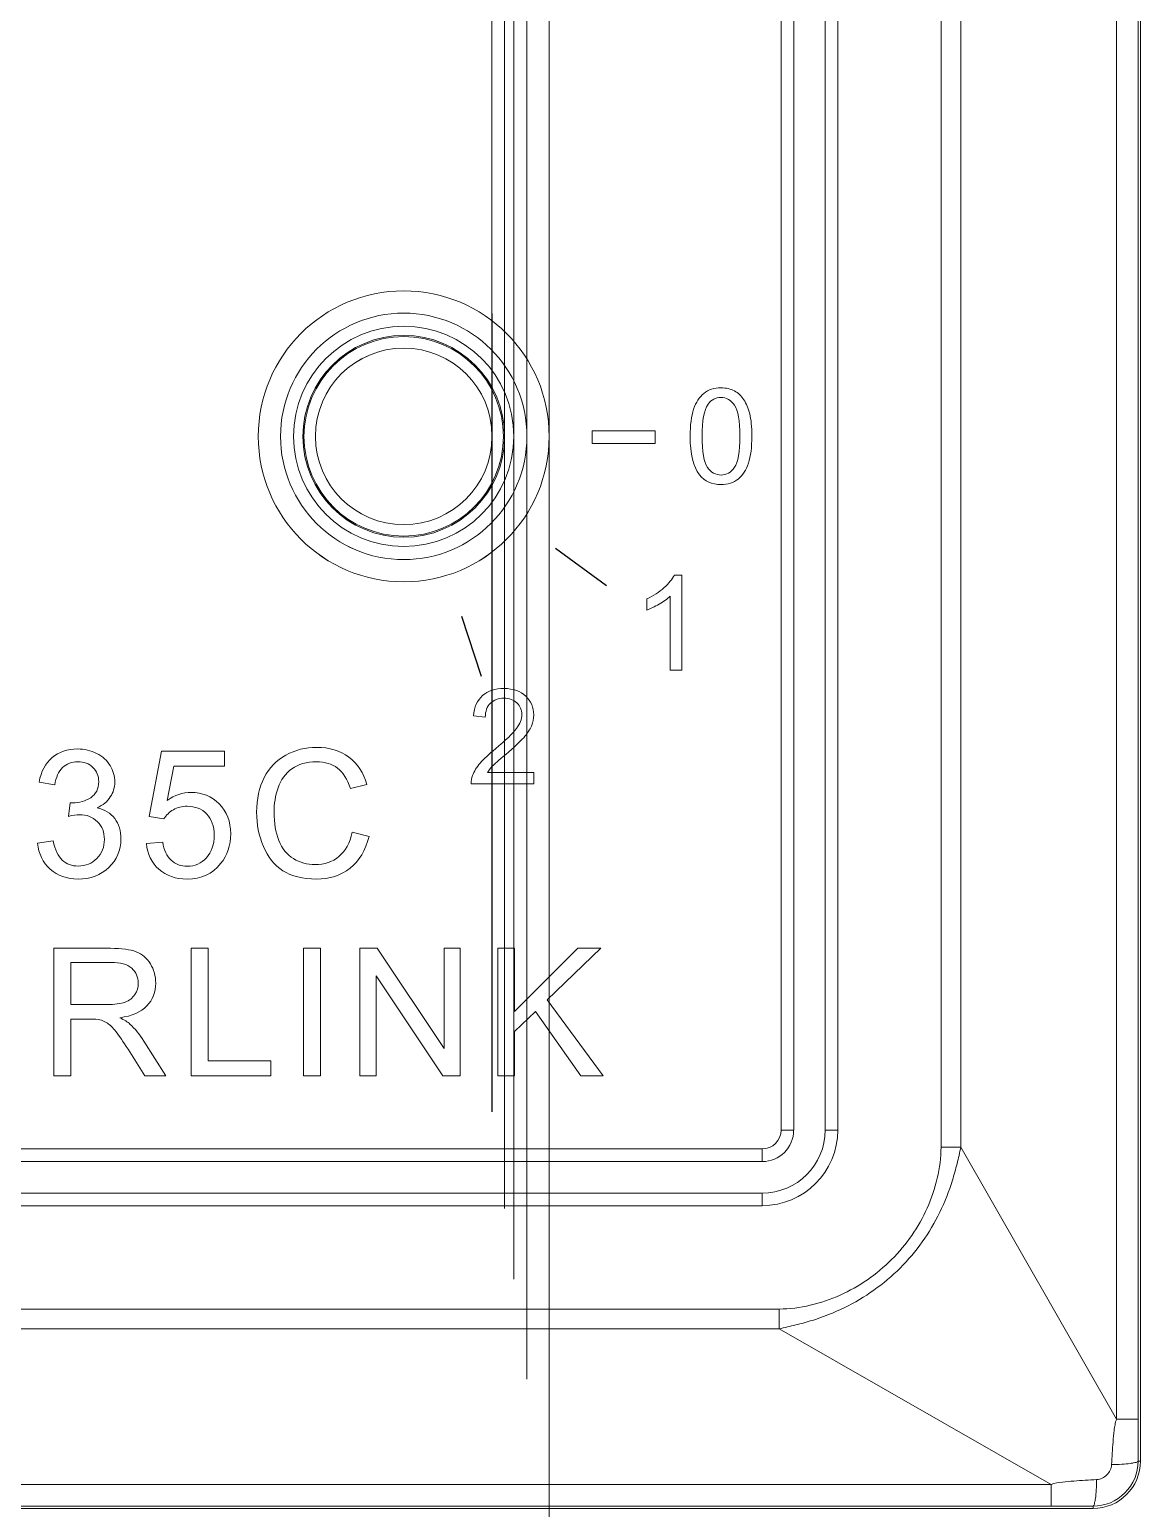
# Model space of a CAD drawing. Header units: millimetres. Extents: x 33157 to 59611, y -29750 to 1750.
# Drawn here: x 53383.72 to 53401.34, y -3680.08 to -3656.63 of the extents above; entities that cross this region are included whole.
import ezdxf

# ---------------------------------------------------------------- set-up
doc = ezdxf.new("R2010")
doc.units = ezdxf.units.MM
doc.layers.add('layer 1', color=7, linetype='Continuous', lineweight=18)

msp = doc.modelspace()

# ---------------------------------------------------------------- linework, layer by layer
at = {"layer": 'layer 1', "lineweight": 9}
for p, q in [((53401.33703943614, -3580.830937481324), (53401.33703943614, -3679.330737481322)), ((53400.95743943616, -3581.495037481319), (53400.95743943616, -3678.66663748132)), ((53401.29923943609, -3581.495037481319), (53401.29923943609, -3678.66663748132)), ((53398.17473943606, -3585.811437481322), (53398.17473943606, -3674.350237481324)), ((53398.49093943617, -3585.811437481322), (53398.49093943617, -3674.350237481324)), ((53395.63693943612, -3586.080937481324), (53395.63693943612, -3674.080737481322)), ((53395.83703943614, -3586.080937481324), (53395.83703943614, -3674.080737481322)), ((53396.33703943614, -3586.080937481324), (53396.33703943614, -3674.080737481322)), ((53396.53703943609, -3586.080937481324), (53396.53703943609, -3674.080737481322)), ((53395.33703943614, -3674.380737481325), (53395.33703943614, -3674.380737481325)), ((53395.33703943614, -3674.380737481325), (53395.33703943614, -3674.580737481322)), ((53395.33703943614, -3674.380737481325), (53395.33703943614, -3674.380737481325)), ((53395.33703943614, -3674.580737481322), (53395.33703943614, -3674.580737481322)), ((53395.33703943614, -3675.080737481322), (53395.33703943614, -3675.280737481319)), ((53395.60643943613, -3676.918537481323), (53395.60643943613, -3677.234737481324)), ((53395.60643943613, -3676.918537481323), (53395.60643943613, -3676.918537481323)), ((53395.60643943613, -3677.234737481324), (53395.60643943613, -3677.234737481324)), ((53399.92283943614, -3679.701237481319), (53399.92283943614, -3680.043037481321)), ((53400.58703943614, -3680.04393748132), (53400.58703943614, -3680.080737481322)), ((53400.58703943614, -3680.080737481322), (53400.58703943614, -3680.080737481322))]:
    msp.add_line(p, q, dxfattribs=at)
msp.add_ellipse((53389.65203943609, -3663.080737481322), major_axis=(9.686956181255565e-17, 1.582), ratio=1, dxfattribs=at)
for points, knots in [([(53391.95913943606, -3663.080637481317), (53391.95913943606, -3661.806537481322), (53390.92613943612, -3660.773537481319), (53389.65203943609, -3660.773537481319), (53388.37783943622, -3660.773537481319), (53387.34483943616, -3661.806537481322), (53387.34483943616, -3663.080637481317), (53387.34483943616, -3664.354837481324), (53388.37783943622, -3665.38783748132), (53389.65193943614, -3665.38783748132), (53390.92613943612, -3665.38783748132), (53391.95913943606, -3664.354837481324), (53391.95913943606, -3663.080737481322), (53391.95913943606, -3601.923937481325), (53391.95913943606, -3724.237437481322), (53391.95913943606, -3663.080637481317)], [0, 0, 0, 0, 153068.8115236825, 153068.8115236825, 153068.8115236825, 306137.6230473649, 306137.6230473649, 306137.6230473649, 459206.4345710474, 459206.4345710474, 459206.4345710474, 612275.2460947299, 612275.2460947299, 612275.2460947299, 612281.3688471909, 612281.3688471909, 612281.3688471909, 612281.3688471909]), ([(53391.95913943606, -3663.080737481322), (53391.95913943606, -3661.80663748132), (53390.92613943612, -3660.773637481324), (53389.65203943609, -3660.773637481324), (53388.37783943622, -3660.773637481324), (53387.34483943616, -3661.80663748132), (53387.34483943616, -3663.080737481322), (53387.34483943616, -3664.354937481322), (53388.37783943622, -3665.387937481325), (53389.65193943614, -3665.387937481325), (53390.92613943612, -3665.387937481325), (53391.95913943606, -3664.354937481322), (53391.95913943606, -3663.080837481327), (53391.95913943606, -3601.924037481323), (53391.95913943606, -3724.237537481319), (53391.95913943606, -3663.080737481322)], [0, 0, 0, 0, 153068.8116749304, 153068.8116749304, 153068.8116749304, 306137.6233498609, 306137.6233498609, 306137.6233498609, 459206.4350247913, 459206.4350247913, 459206.4350247913, 612275.2466997218, 612275.2466997218, 612275.2466997218, 612281.3694521888, 612281.3694521888, 612281.3694521888, 612281.3694521888]), ([(53391.95923943612, -3663.080637481317), (53391.95923943612, -3661.806537481322), (53390.92623943607, -3660.773537481319), (53389.65213943615, -3660.773537481319), (53388.37793943616, -3660.773537481319), (53387.34493943611, -3661.806537481322), (53387.34493943611, -3663.080637481317), (53387.34493943611, -3664.354837481324), (53388.37793943616, -3665.38783748132), (53389.65203943609, -3665.38783748132), (53390.92623943607, -3665.38783748132), (53391.95923943612, -3664.354837481324), (53391.95923943612, -3663.080737481322), (53391.95923943612, -3601.923937481325), (53391.95923943612, -3724.237437481322), (53391.95923943612, -3663.080637481317)], [0, 0, 0, 0, 153068.8118000226, 153068.8118000226, 153068.8118000226, 306137.6236000451, 306137.6236000451, 306137.6236000451, 459206.4354000677, 459206.4354000677, 459206.4354000677, 612275.2472000902, 612275.2472000902, 612275.2472000902, 612281.3699525623, 612281.3699525623, 612281.3699525623, 612281.3699525623]), ([(53391.60553943615, -3663.080737481322), (53391.60553943615, -3662.001837481322), (53390.73093943617, -3661.127237481326), (53389.65203943609, -3661.127237481326), (53388.57303943617, -3661.127237481326), (53387.69843943619, -3662.001837481322), (53387.69843943619, -3663.080737481322), (53387.69843943619, -3664.15973748132), (53388.57303943617, -3665.034337481323), (53389.65193943614, -3665.034337481323), (53390.73093943617, -3665.034337481323), (53391.60553943615, -3664.15973748132), (53391.60553943615, -3663.080837481327), (53391.60553943615, -3611.293637481321), (53391.60553943615, -3714.867937481321), (53391.60553943615, -3663.080737481322)], [0, 0, 0, 0, 153070.1270482103, 153070.1270482103, 153070.1270482103, 306140.2540964207, 306140.2540964207, 306140.2540964207, 459210.381144631, 459210.381144631, 459210.381144631, 612280.5081928413, 612280.5081928413, 612280.5081928413, 612286.6309979233, 612286.6309979233, 612286.6309979233, 612286.6309979233]), ([(53391.60563943609, -3663.080637481317), (53391.60563943609, -3662.001737481324), (53390.73103943623, -3661.127137481321), (53389.65213943615, -3661.127137481321), (53388.57313943612, -3661.127137481321), (53387.69853943614, -3662.001737481324), (53387.69853943614, -3663.080637481317), (53387.69853943614, -3664.159637481323), (53388.57313943612, -3665.034237481318), (53389.65203943609, -3665.034237481318), (53390.73103943623, -3665.034237481318), (53391.60563943609, -3664.159637481323), (53391.60563943609, -3663.080737481322), (53391.60563943609, -3611.293537481323), (53391.60563943609, -3714.867837481323), (53391.60563943609, -3663.080637481317)], [0, 0, 0, 0, 153070.1271733032, 153070.1271733032, 153070.1271733032, 306140.2543466063, 306140.2543466063, 306140.2543466063, 459210.3815199095, 459210.3815199095, 459210.3815199095, 612280.5086932126, 612280.5086932126, 612280.5086932126, 612286.6314982997, 612286.6314982997, 612286.6314982997, 612286.6314982997]), ([(53391.39843943615, -3663.080737481322), (53391.39843943615, -3662.11623748132), (53390.61653943609, -3661.334337481318), (53389.65203943609, -3661.334337481318), (53388.68743943614, -3661.334337481318), (53387.90553943619, -3662.11623748132), (53387.90553943619, -3663.080737481322), (53387.90553943619, -3664.045337481321), (53388.68743943614, -3664.827237481323), (53389.65193943614, -3664.827237481323), (53390.61653943609, -3664.827237481323), (53391.39843943615, -3664.045337481321), (53391.39843943615, -3663.080837481327), (53391.39843943615, -3616.784837481325), (53391.39843943615, -3709.376737481324), (53391.39843943615, -3663.080737481322)], [0, 0, 0, 0, 153070.8975368249, 153070.8975368249, 153070.8975368249, 306141.7950736498, 306141.7950736498, 306141.7950736498, 459212.6926104747, 459212.6926104747, 459212.6926104747, 612283.5901472997, 612283.5901472997, 612283.5901472997, 612289.7129832011, 612289.7129832011, 612289.7129832011, 612289.7129832011]), ([(53391.39853943621, -3663.080637481317), (53391.39853943621, -3662.116137481323), (53390.61663943615, -3661.334237481321), (53389.65213943615, -3661.334237481321), (53388.6875394362, -3661.334237481321), (53387.90563943614, -3662.116137481323), (53387.90563943614, -3663.080637481317), (53387.90563943614, -3664.045237481324), (53388.6875394362, -3664.827137481326), (53389.65203943609, -3664.827137481326), (53390.61663943615, -3664.827137481326), (53391.39853943621, -3664.045237481324), (53391.39853943621, -3663.080737481322), (53391.39853943621, -3616.78473748132), (53391.39853943621, -3709.376637481319), (53391.39853943621, -3663.080637481317)], [0, 0, 0, 0, 153070.8976619182, 153070.8976619182, 153070.8976619182, 306141.7953238364, 306141.7953238364, 306141.7953238364, 459212.6929857546, 459212.6929857546, 459212.6929857546, 612283.5906476729, 612283.5906476729, 612283.5906476729, 612289.7134835793, 612289.7134835793, 612289.7134835793, 612289.7134835793]), ([(53391.25203943606, -3663.080637481317), (53391.25203943606, -3662.197037481324), (53390.53563943614, -3661.480737481324), (53389.65203943609, -3661.480737481324), (53388.7683394362, -3661.480637481319), (53388.05203943611, -3662.197037481324), (53388.05203943611, -3663.080637481317), (53388.05193943616, -3663.964337481323), (53388.7683394362, -3664.680637481323), (53389.65193943614, -3664.680637481323), (53390.53563943614, -3664.680737481321), (53391.25193943612, -3663.964337481323), (53391.25193943612, -3663.080737481322), (53391.25193943612, -3620.667937481324), (53391.25203943606, -3705.493437481323), (53391.25203943606, -3663.080637481317)], [0, 0, 0, 0, 185980.6937807243, 185980.6937807243, 185980.6937807243, 371961.3875614486, 371961.3875614486, 371961.3875614486, 557942.0813421728, 557942.0813421728, 557942.0813421728, 743922.7751228971, 743922.7751228971, 743922.7751228971, 743933.295779676, 743933.295779676, 743933.295779676, 743933.295779676]), ([(53391.25203943606, -3663.080737481322), (53391.25203943606, -3662.197137481321), (53390.53563943614, -3661.480837481321), (53389.65203943609, -3661.480837481321), (53388.7683394362, -3661.480737481324), (53388.05203943611, -3662.197137481321), (53388.05203943611, -3663.080737481322), (53388.05193943616, -3663.964437481321), (53388.7683394362, -3664.680737481321), (53389.65193943614, -3664.680737481321), (53390.53563943614, -3664.680837481325), (53391.25193943612, -3663.964437481321), (53391.25193943612, -3663.080837481327), (53391.25193943612, -3620.668037481321), (53391.25203943606, -3705.49353748132), (53391.25203943606, -3663.080737481322)], [0, 0, 0, 0, 185980.6939519371, 185980.6939519371, 185980.6939519371, 371961.3879038743, 371961.3879038743, 371961.3879038743, 557942.0818558115, 557942.0818558115, 557942.0818558115, 743922.7758077485, 743922.7758077485, 743922.7758077485, 743933.2964645372, 743933.2964645372, 743933.2964645372, 743933.2964645372]), ([(53391.25213943612, -3663.080637481317), (53391.25213943612, -3662.197037481324), (53390.53573943609, -3661.480737481324), (53389.65213943615, -3661.480737481324), (53388.76843943614, -3661.480637481319), (53388.05213943617, -3662.197037481324), (53388.05213943617, -3663.080637481317), (53388.05203943611, -3663.964337481323), (53388.76843943614, -3664.680637481323), (53389.65203943609, -3664.680637481323), (53390.53573943609, -3664.680737481321), (53391.25203943606, -3663.964337481323), (53391.25203943606, -3663.080737481322), (53391.25203943606, -3620.667937481324), (53391.25213943612, -3705.493437481323), (53391.25213943612, -3663.080637481317)], [0, 0, 0, 0, 185980.6941173396, 185980.6941173396, 185980.6941173396, 371961.3882346792, 371961.3882346792, 371961.3882346792, 557942.0823520188, 557942.0823520188, 557942.0823520188, 743922.7764693584, 743922.7764693584, 743922.7764693584, 743933.297126157, 743933.297126157, 743933.297126157, 743933.297126157]), ([(53391.05203943611, -3663.080737481322), (53391.05203943611, -3662.307637481324), (53390.42513943619, -3661.680837481318), (53389.65203943609, -3661.680837481318), (53388.87883943615, -3661.680737481321), (53388.25203943618, -3662.307537481326), (53388.25203943618, -3663.080737481322), (53388.25193943612, -3663.853937481318), (53388.87873943608, -3664.480737481324), (53389.65193943614, -3664.480737481324), (53390.42513943619, -3664.480837481321), (53391.05193943616, -3663.854037481323), (53391.05193943616, -3663.080837481327), (53391.05193943616, -3625.967237481323), (53391.05203943611, -3700.189537481324), (53391.05203943611, -3663.080737481322)], [0, 0, 0, 0, 185981.7900541179, 185981.7900541179, 185981.7900541179, 371963.5801082358, 371963.5801082358, 371963.5801082358, 557945.3701623537, 557945.3701623537, 557945.3701623537, 743927.1602164716, 743927.1602164716, 743927.1602164716, 743937.6809352657, 743937.6809352657, 743937.6809352657, 743937.6809352657]), ([(53391.05203943611, -3663.080737481322), (53391.05203943611, -3662.307637481324), (53390.42513943619, -3661.680837481318), (53389.65203943609, -3661.680837481318), (53388.87883943615, -3661.680737481321), (53388.25203943618, -3662.307537481326), (53388.25203943618, -3663.080737481322), (53388.25193943612, -3663.853937481318), (53388.87873943608, -3664.480737481324), (53389.65193943614, -3664.480737481324), (53390.42513943619, -3664.480837481321), (53391.05193943616, -3663.854037481323), (53391.05193943616, -3663.080837481327), (53391.05193943616, -3625.967237481323), (53391.05203943611, -3700.189537481324), (53391.05203943611, -3663.080737481322)], [0, 0, 0, 0, 185981.7900541179, 185981.7900541179, 185981.7900541179, 371963.5801082358, 371963.5801082358, 371963.5801082358, 557945.3701623537, 557945.3701623537, 557945.3701623537, 743927.1602164716, 743927.1602164716, 743927.1602164716, 743937.6809352657, 743937.6809352657, 743937.6809352657, 743937.6809352657]), ([(53391.05213943617, -3663.080637481317), (53391.05213943617, -3662.307537481326), (53390.42523943614, -3661.680737481321), (53389.65213943615, -3661.680737481321), (53388.87893943609, -3661.680637481323), (53388.25213943612, -3662.307437481321), (53388.25213943612, -3663.080637481317), (53388.25203943618, -3663.853837481321), (53388.87883943615, -3664.480637481326), (53389.65203943609, -3664.480637481326), (53390.42523943614, -3664.480737481324), (53391.05203943611, -3663.853937481318), (53391.05203943611, -3663.080737481322), (53391.05203943611, -3625.967137481325), (53391.05213943617, -3700.189437481319), (53391.05213943617, -3663.080637481317)], [0, 0, 0, 0, 185981.7902195212, 185981.7902195212, 185981.7902195212, 371963.5804390425, 371963.5804390425, 371963.5804390425, 557945.3706585638, 557945.3706585638, 557945.3706585638, 743927.160878085, 743927.160878085, 743927.160878085, 743937.6815968878, 743937.6815968878, 743937.6815968878, 743937.6815968878]), ([(53395.60643943613, -3676.918537481323), (53395.7724394361, -3676.918437481319), (53395.9388394362, -3676.896337481317), (53396.10093943604, -3676.858337481323), (53396.26323943613, -3676.82043748132), (53396.42123943607, -3676.766737481324), (53396.57323943618, -3676.69863748132), (53396.87603943613, -3676.563037481325), (53397.1548394361, -3676.370237481321), (53397.39063943613, -3676.134437481319), (53397.62643943615, -3675.898637481324), (53397.81923943611, -3675.619837481324), (53397.95483943615, -3675.317037481319), (53398.02293943618, -3675.165037481324), (53398.07653943605, -3675.007037481321), (53398.11453943622, -3674.844737481318), (53398.15253943617, -3674.682637481324), (53398.17493943618, -3674.516237481322), (53398.17473943606, -3674.350237481324)], [0, 0, 0, 0, 146596.9285035159, 146596.9285035159, 146596.9285035159, 293193.8570070317, 293193.8570070317, 293193.8570070317, 439790.7855105475, 439790.7855105475, 439790.7855105475, 586387.7140140634, 586387.7140140634, 586387.7140140634, 732984.6425175791, 732984.6425175791, 732984.6425175791, 879581.571021095, 879581.571021095, 879581.571021095, 879581.571021095]), ([(53395.60643943613, -3677.234737481324), (53395.69453943607, -3677.212937481322), (53395.78313943608, -3677.19343748132), (53395.87123943614, -3677.171637481325), (53395.95933943607, -3677.149837481323), (53396.04693943616, -3677.125637481323), (53396.13373943621, -3677.098437481319), (53396.30703943611, -3677.044137481323), (53396.47683943615, -3676.977737481327), (53396.64023943611, -3676.898137481322), (53396.80363943618, -3676.818437481327), (53396.96053943613, -3676.725437481319), (53397.10863943612, -3676.620137481324), (53397.25683943617, -3676.514837481321), (53397.39623943616, -3676.397137481318), (53397.52473943615, -3676.268537481322), (53397.65333943609, -3676.140037481323), (53397.77103943615, -3676.000637481323), (53397.8763394362, -3675.85243748132), (53397.98163943614, -3675.704337481321), (53398.07463943613, -3675.547337481322), (53398.15433943614, -3675.384037481322), (53398.23393943619, -3675.220637481324), (53398.30033943609, -3675.050837481321), (53398.35463943605, -3674.877537481326), (53398.38183943617, -3674.790737481321), (53398.40603943616, -3674.703137481322), (53398.42783943615, -3674.615037481321), (53398.44973943608, -3674.526937481321), (53398.46923943613, -3674.438337481325), (53398.49093943617, -3674.350237481324)], [0, 0, 0, 0, 141381.0234855124, 141381.0234855124, 141381.0234855124, 282762.0469710249, 282762.0469710249, 282762.0469710249, 424143.0704565372, 424143.0704565372, 424143.0704565372, 565524.0939420498, 565524.0939420498, 565524.0939420498, 706905.1174275621, 706905.1174275621, 706905.1174275621, 848286.1409130747, 848286.1409130747, 848286.1409130747, 989667.1643985871, 989667.1643985871, 989667.1643985871, 1131048.1878841, 1131048.1878841, 1131048.1878841, 1272429.211369612, 1272429.211369612, 1272429.211369612, 1413810.234855124, 1413810.234855124, 1413810.234855124, 1413810.234855124]), ([(53400.95743943616, -3678.66663748132), (53400.94633943615, -3678.694637481319), (53400.93943943612, -3678.724337481318), (53400.93393943615, -3678.754037481324), (53400.92833943611, -3678.783937481318), (53400.9240394362, -3678.813937481325), (53400.92023943613, -3678.843937481323), (53400.91263943612, -3678.903937481321), (53400.9072394361, -3678.964337481323), (53400.9024394361, -3679.024737481318), (53400.89773943617, -3679.085037481323), (53400.89363943615, -3679.14533748132), (53400.88993943615, -3679.205637481325), (53400.88623943615, -3679.265837481325), (53400.8828394361, -3679.326137481322), (53400.87963943619, -3679.386337481322)], [0, 0, 0, 0, 148845.2851449354, 148845.2851449354, 148845.2851449354, 297690.5702898707, 297690.5702898707, 297690.5702898707, 446535.8554348061, 446535.8554348061, 446535.8554348061, 595381.1405797414, 595381.1405797414, 595381.1405797414, 744226.4257246768, 744226.4257246768, 744226.4257246768, 744226.4257246768]), ([(53400.58693943608, -3680.04393748132), (53400.77613943622, -3680.044037481325), (53400.95763943616, -3679.968937481323), (53401.09133943617, -3679.83513748132), (53401.22513943612, -3679.701437481322), (53401.30023943614, -3679.519937481323), (53401.30013943619, -3679.330837481327)], [0, 0, 0, 0, 172698.2465321198, 172698.2465321198, 172698.2465321198, 345396.4930642396, 345396.4930642396, 345396.4930642396, 345396.4930642396]), ([(53401.30013943619, -3679.330737481322), (53401.2994394361, -3679.33513748132), (53401.29513943619, -3679.338137481324), (53401.2909394361, -3679.340537481322), (53401.28293943619, -3679.345137481322), (53401.27513943617, -3679.347737481322), (53401.26703943619, -3679.350037481322), (53401.25483943608, -3679.353537481321), (53401.24193943611, -3679.35643748132), (53401.22903943613, -3679.358937481323), (53401.21203943614, -3679.362237481319), (53401.19503943615, -3679.364737481322), (53401.17803943616, -3679.367037481322), (53401.13333943619, -3679.372837481321), (53401.08833943614, -3679.376737481324), (53401.04323943616, -3679.379637481324), (53400.98873943619, -3679.383137481323), (53400.93413943615, -3679.38523748132), (53400.87963943619, -3679.386337481322)], [0, 0, 0, 0, 146614.4168820027, 146614.4168820027, 146614.4168820027, 293228.8337640053, 293228.8337640053, 293228.8337640053, 439843.2506460079, 439843.2506460079, 439843.2506460079, 586457.6675280106, 586457.6675280106, 586457.6675280106, 733072.0844100132, 733072.0844100132, 733072.0844100132, 879686.5012920159, 879686.5012920159, 879686.5012920159, 879686.5012920159]), ([(53400.87963943619, -3679.386337481322), (53400.87643943615, -3679.445837481318), (53400.84853943616, -3679.505137481326), (53400.80503943613, -3679.548737481323), (53400.76143943616, -3679.59233748132), (53400.70203943613, -3679.620237481321), (53400.64253943616, -3679.62343748132)], [0, 0, 0, 0, 172697.2793927385, 172697.2793927385, 172697.2793927385, 345394.558785477, 345394.558785477, 345394.558785477, 345394.558785477]), ([(53400.64253943616, -3679.62343748132), (53400.58233943609, -3679.626637481327), (53400.5220394362, -3679.630037481321), (53400.46183943613, -3679.633737481322), (53400.40153943612, -3679.637437481323), (53400.34113943616, -3679.641337481319), (53400.28093943621, -3679.646237481326), (53400.22073943615, -3679.651137481326), (53400.16063943614, -3679.656937481325), (53400.10023943619, -3679.664037481328), (53400.03993943617, -3679.671137481323), (53399.97923943614, -3679.679537481322), (53399.92283943614, -3679.701237481319)], [0, 0, 0, 0, 153133.0854295102, 153133.0854295102, 153133.0854295102, 306266.1708590204, 306266.1708590204, 306266.1708590204, 459399.2562885307, 459399.2562885307, 459399.2562885307, 612532.3417180409, 612532.3417180409, 612532.3417180409, 612532.3417180409]), ([(53400.58703943614, -3680.04393748132), (53400.59133943617, -3680.043237481324), (53400.5943394362, -3680.038937481323), (53400.59673943608, -3680.03473748132), (53400.60133943618, -3680.026737481318), (53400.60393943619, -3680.018937481319), (53400.60623943612, -3680.01083748132), (53400.60973943611, -3679.998637481322), (53400.61263943608, -3679.985737481321), (53400.61513943614, -3679.972837481319), (53400.61843943612, -3679.955837481327), (53400.62093943618, -3679.93883748132), (53400.62323943611, -3679.92183748132), (53400.62903943616, -3679.877137481321), (53400.63293943617, -3679.832137481323), (53400.63583943613, -3679.78703748132), (53400.63933943612, -3679.732537481322), (53400.64143943616, -3679.677937481326), (53400.64253943616, -3679.62343748132)], [0, 0, 0, 0, 146613.7003443909, 146613.7003443909, 146613.7003443909, 293227.4006887818, 293227.4006887818, 293227.4006887818, 439841.1010331727, 439841.1010331727, 439841.1010331727, 586454.8013775635, 586454.8013775635, 586454.8013775635, 733068.5017219544, 733068.5017219544, 733068.5017219544, 879682.2020663454, 879682.2020663454, 879682.2020663454, 879682.2020663454])]:
    msp.add_open_spline(points, degree=3, knots=knots, dxfattribs=at)
at = {"layer": 'layer 1'}
for points, knots in [([(53394.1953394361, -3663.078737481322), (53394.1953394361, -3662.901337481321), (53394.21343943621, -3662.75793748132), (53394.24993943614, -3662.649437481318), (53394.28673943614, -3662.540637481324), (53394.34093943615, -3662.457037481318), (53394.41303943614, -3662.398637481324), (53394.48473943611, -3662.340237481322), (53394.57543943606, -3662.311137481322), (53394.68453943617, -3662.311137481322), (53394.76513943616, -3662.311137481322), (53394.8358394362, -3662.327237481323), (53394.8970394362, -3662.359737481324), (53394.95783943617, -3662.392337481323), (53395.00833943619, -3662.439237481317), (53395.04753943619, -3662.500437481321), (53395.08673943607, -3662.56123748132), (53395.11753943613, -3662.635837481327), (53395.13993943615, -3662.723637481321), (53395.16263943612, -3662.811437481322), (53395.17383943607, -3662.930037481324), (53395.17383943607, -3663.078737481322), (53395.17383943607, -3663.255037481321), (53395.15563943614, -3663.397737481325), (53395.11963943618, -3663.506137481322), (53395.08353943615, -3663.614937481324), (53395.02933943614, -3663.698637481327), (53394.95713943608, -3663.757337481321), (53394.88543943611, -3663.81613748132), (53394.79453943616, -3663.845537481327), (53394.68453943617, -3663.845537481327), (53394.54003943612, -3663.845537481327), (53394.42623943619, -3663.794137481323), (53394.34373943617, -3663.690937481325), (53394.24473943612, -3663.564937481321), (53394.1953394361, -3663.361037481321), (53394.1953394361, -3663.078737481322)], [0, 0, 0, 0, 140052.6510028463, 140052.6510028463, 140052.6510028463, 280105.3020056929, 280105.3020056929, 280105.3020056929, 420157.9530085392, 420157.9530085392, 420157.9530085392, 560210.6040113856, 560210.6040113856, 560210.6040113856, 700263.2550142319, 700263.2550142319, 700263.2550142319, 840315.9060170784, 840315.9060170784, 840315.9060170784, 980368.5570199247, 980368.5570199247, 980368.5570199247, 1120421.208022771, 1120421.208022771, 1120421.208022771, 1260473.859025618, 1260473.859025618, 1260473.859025618, 1400526.510028464, 1400526.510028464, 1400526.510028464, 1540579.16103131, 1540579.16103131, 1540579.16103131, 1680631.812034157, 1680631.812034157, 1680631.812034157, 1680631.812034157]), ([(53394.38433943612, -3663.079437481326), (53394.38433943612, -3663.326737481321), (53394.41303943614, -3663.491137481323), (53394.47073943615, -3663.572337481323), (53394.52853943621, -3663.653837481324), (53394.59993943611, -3663.694437481324), (53394.68453943617, -3663.694437481324), (53394.76933943613, -3663.694437481324), (53394.84073943614, -3663.653437481326), (53394.89843943615, -3663.571937481326), (53394.95613943615, -3663.490137481319), (53394.98483943606, -3663.326037481324), (53394.98483943606, -3663.079437481326), (53394.98483943606, -3662.832037481318), (53394.95613943615, -3662.667637481324), (53394.89843943615, -3662.586437481324), (53394.84103943621, -3662.504937481323), (53394.76893943611, -3662.464337481323), (53394.68243943613, -3662.464337481323), (53394.59783943619, -3662.464337481323), (53394.52993943616, -3662.500437481321), (53394.47913943608, -3662.572137481321), (53394.41583943616, -3662.663437481321), (53394.38433943612, -3662.832737481323), (53394.38433943612, -3663.079437481326)], [0, 0, 0, 0, 143312.8374226252, 143312.8374226252, 143312.8374226252, 286625.6748452505, 286625.6748452505, 286625.6748452505, 429938.5122678757, 429938.5122678757, 429938.5122678757, 573251.349690501, 573251.349690501, 573251.349690501, 716564.1871131263, 716564.1871131263, 716564.1871131263, 859877.0245357514, 859877.0245357514, 859877.0245357514, 1003189.861958377, 1003189.861958377, 1003189.861958377, 1146502.699381002, 1146502.699381002, 1146502.699381002, 1146502.699381002]), ([(53394.06333943612, -3666.789537481322), (53394.06333943612, -3666.789537481322), (53393.87853943619, -3666.789537481322), (53393.87853943619, -3666.789537481322), (53393.87853943619, -3666.789537481322), (53393.87853943619, -3665.613437481325), (53393.87853943619, -3665.613437481325), (53393.83413943606, -3665.656037481319), (53393.77573943608, -3665.698437481325), (53393.70363943621, -3665.740737481326), (53393.63143943615, -3665.783037481319), (53393.56643943609, -3665.814937481321), (53393.50903943616, -3665.835937481322), (53393.50903943616, -3665.835937481322), (53393.50903943616, -3665.65743748132), (53393.50903943616, -3665.65743748132), (53393.61223943617, -3665.609237481322), (53393.70253943621, -3665.550437481324), (53393.77993943616, -3665.481137481321), (53393.85723943617, -3665.412237481322), (53393.91213943616, -3665.345437481322), (53393.94443943612, -3665.280337481322), (53393.94443943612, -3665.280337481322), (53394.06333943612, -3665.280337481322), (53394.06333943612, -3665.280337481322), (53394.06333943612, -3665.280337481322), (53394.06333943612, -3666.789537481322), (53394.06333943612, -3666.789537481322)], [0, 0, 0, 0, 142019.1590850841, 142019.1590850841, 142019.1590850841, 284038.3181701682, 284038.3181701682, 284038.3181701682, 426057.4772552523, 426057.4772552523, 426057.4772552523, 568076.6363403364, 568076.6363403364, 568076.6363403364, 710095.7954254206, 710095.7954254206, 710095.7954254206, 852114.9545105046, 852114.9545105046, 852114.9545105046, 994134.1135955887, 994134.1135955887, 994134.1135955887, 1136153.272680673, 1136153.272680673, 1136153.272680673, 1278172.431765757, 1278172.431765757, 1278172.431765757, 1278172.431765757]), ([(53391.71643943612, -3668.41263748132), (53391.71643943612, -3668.41263748132), (53391.71643943612, -3668.588937481319), (53391.71643943612, -3668.588937481319), (53391.71643943612, -3668.588937481319), (53390.72113943617, -3668.588937481319), (53390.72113943617, -3668.588937481319), (53390.7197394361, -3668.544537481327), (53390.72703943615, -3668.501837481322), (53390.74283943621, -3668.460537481325), (53390.7683394362, -3668.39303748132), (53390.80933943616, -3668.326237481319), (53390.86573943617, -3668.260837481327), (53390.9220394361, -3668.195337481323), (53391.0024394362, -3668.119837481324), (53391.10713943622, -3668.034137481321), (53391.26983943621, -3667.900137481322), (53391.38053943617, -3667.794137481323), (53391.43823943617, -3667.715737481324), (53391.4963394362, -3667.637437481323), (53391.52533943618, -3667.56323748132), (53391.52533943618, -3667.493237481321), (53391.52533943618, -3667.420137481319), (53391.49913943622, -3667.358537481326), (53391.44663943611, -3667.308237481323), (53391.39413943612, -3667.258137481323), (53391.32553943612, -3667.232937481319), (53391.24113943607, -3667.232937481319), (53391.15193943614, -3667.232937481319), (53391.08053943612, -3667.259537481324), (53391.02693943614, -3667.312737481326), (53390.9734394361, -3667.365537481323), (53390.94653943616, -3667.439037481322), (53390.94583943619, -3667.533137481324), (53390.94583943619, -3667.533137481324), (53390.75683943617, -3667.514237481321), (53390.75683943617, -3667.514237481321), (53390.76973943615, -3667.372937481326), (53390.81883943609, -3667.26513748132), (53390.90343943615, -3667.191037481322), (53390.98843943611, -3667.11683748132), (53391.10223943616, -3667.079737481318), (53391.24533943615, -3667.079737481318), (53391.38963943608, -3667.079737481318), (53391.50393943609, -3667.119637481322), (53391.58803943607, -3667.199737481321), (53391.67233943618, -3667.27983748132), (53391.71433943608, -3667.379237481319), (53391.71433943608, -3667.497437481324), (53391.71433943608, -3667.557637481324), (53391.70213943608, -3667.616737481322), (53391.67723943612, -3667.674837481324), (53391.65273943618, -3667.733237481326), (53391.61183943615, -3667.794437481322), (53391.55483943612, -3667.858837481318), (53391.49733943613, -3667.922837481324), (53391.40253943617, -3668.011337481322), (53391.27023943611, -3668.123337481323), (53391.15933943614, -3668.216337481324), (53391.08793943613, -3668.279337481318), (53391.0564394362, -3668.312537481323), (53391.02483943621, -3668.345837481326), (53390.99893943609, -3668.379037481324), (53390.97833943616, -3668.41263748132), (53390.97833943616, -3668.41263748132), (53391.71643943612, -3668.41263748132), (53391.71643943612, -3668.41263748132)], [0, 0, 0, 0, 137085.4988115966, 137085.4988115966, 137085.4988115966, 274170.9976231929, 274170.9976231929, 274170.9976231929, 411256.4964347895, 411256.4964347895, 411256.4964347895, 548341.9952463858, 548341.9952463858, 548341.9952463858, 685427.4940579823, 685427.4940579823, 685427.4940579823, 822512.9928695787, 822512.9928695787, 822512.9928695787, 959598.4916811752, 959598.4916811752, 959598.4916811752, 1096683.990492772, 1096683.990492772, 1096683.990492772, 1233769.489304368, 1233769.489304368, 1233769.489304368, 1370854.988115965, 1370854.988115965, 1370854.988115965, 1507940.486927561, 1507940.486927561, 1507940.486927561, 1645025.985739157, 1645025.985739157, 1645025.985739157, 1782111.484550754, 1782111.484550754, 1782111.484550754, 1919196.98336235, 1919196.98336235, 1919196.98336235, 2056282.482173947, 2056282.482173947, 2056282.482173947, 2193367.980985543, 2193367.980985543, 2193367.980985543, 2330453.47979714, 2330453.47979714, 2330453.47979714, 2467538.978608736, 2467538.978608736, 2467538.978608736, 2604624.477420333, 2604624.477420333, 2604624.477420333, 2741709.976231929, 2741709.976231929, 2741709.976231929, 2878795.475043525, 2878795.475043525, 2878795.475043525, 3015880.973855122, 3015880.973855122, 3015880.973855122, 3015880.973855122]), ([(53383.8434394361, -3669.530837481324), (53383.8434394361, -3669.530837481324), (53384.09183943614, -3669.496937481322), (53384.09183943614, -3669.496937481322), (53384.12053943616, -3669.638037481322), (53384.16853943623, -3669.739637481324), (53384.23673943609, -3669.801737481327), (53384.30493943619, -3669.863837481323), (53384.38863943615, -3669.894837481325), (53384.48783943609, -3669.894837481325), (53384.6054394362, -3669.894837481325), (53384.7047394362, -3669.85443748132), (53384.7846394361, -3669.773537481319), (53384.86463943617, -3669.692637481318), (53384.90463943621, -3669.592437481325), (53384.90463943621, -3669.472937481324), (53384.90463943621, -3669.359137481325), (53384.86743943619, -3669.265037481323), (53384.79263943613, -3669.190737481323), (53384.71833943615, -3669.116937481317), (53384.62383943614, -3669.079737481326), (53384.5085394362, -3669.079737481326), (53384.46153943606, -3669.079737481326), (53384.40323943614, -3669.089137481321), (53384.33313943613, -3669.107537481322), (53384.33313943613, -3669.107537481322), (53384.36083943611, -3668.89013748132), (53384.36083943611, -3668.89013748132), (53384.37733943613, -3668.892037481323), (53384.3909394362, -3668.893037481327), (53384.40083943614, -3668.893037481327), (53384.50713943613, -3668.893037481327), (53384.6021394361, -3668.865237481324), (53384.68733943619, -3668.810237481323), (53384.77193943613, -3668.755137481318), (53384.81433943617, -3668.670537481316), (53384.81433943617, -3668.556237481323), (53384.81433943617, -3668.465437481324), (53384.78323943615, -3668.39013748132), (53384.72163943613, -3668.330437481322), (53384.66003943612, -3668.270737481324), (53384.58053943612, -3668.241037481325), (53384.48313943615, -3668.241037481325), (53384.38623943615, -3668.241037481325), (53384.30583943617, -3668.271637481324), (53384.24143943614, -3668.332837481327), (53384.17693943616, -3668.393937481319), (53384.13553943617, -3668.485637481323), (53384.11723943606, -3668.607937481326), (53384.11723943606, -3668.607937481326), (53383.86883943614, -3668.562837481323), (53383.86883943614, -3668.562837481323), (53383.89943943619, -3668.396337481324), (53383.96813943614, -3668.266937481319), (53384.07583943619, -3668.175237481321), (53384.18303943616, -3668.083537481324), (53384.31713943619, -3668.037837481322), (53384.47703943615, -3668.037837481322), (53384.5871394362, -3668.037837481322), (53384.68873943614, -3668.061437481322), (53384.78133943611, -3668.108937481323), (53384.87453943612, -3668.155937481321), (53384.94553943611, -3668.220337481324), (53384.99443943617, -3668.30173748132), (53385.04383943618, -3668.383637481325), (53385.06833943613, -3668.470137481322), (53385.06833943613, -3668.561837481327), (53385.06833943613, -3668.648837481319), (53385.04473943617, -3668.727937481322), (53384.99823943611, -3668.799437481327), (53384.95113943615, -3668.870937481325), (53384.8815394361, -3668.927837481321), (53384.78983943611, -3668.970137481322), (53384.90933943614, -3668.997437481316), (53385.00193943612, -3669.054837481322), (53385.06833943613, -3669.141837481321), (53385.13413943611, -3669.228337481319), (53385.16703943622, -3669.337537481325), (53385.16703943622, -3669.467837481322), (53385.16703943622, -3669.644137481321), (53385.10263943607, -3669.79423748132), (53384.97423943614, -3669.917037481325), (53384.84533943613, -3670.039737481325), (53384.68263943614, -3670.100937481321), (53384.48603943612, -3670.100937481321), (53384.30863943619, -3670.100937481321), (53384.16143943618, -3670.047737481319), (53384.04433943615, -3669.941937481321), (53383.92673943615, -3669.836037481319), (53383.85993943612, -3669.699237481319), (53383.8434394361, -3669.530837481324)], [0, 0, 0, 0, 136121.8958193781, 136121.8958193781, 136121.8958193781, 272243.7916387566, 272243.7916387566, 272243.7916387566, 408365.6874581348, 408365.6874581348, 408365.6874581348, 544487.5832775129, 544487.5832775129, 544487.5832775129, 680609.4790968916, 680609.4790968916, 680609.4790968916, 816731.3749162697, 816731.3749162697, 816731.3749162697, 952853.2707356478, 952853.2707356478, 952853.2707356478, 1088975.166555026, 1088975.166555026, 1088975.166555026, 1225097.062374404, 1225097.062374404, 1225097.062374404, 1361218.958193783, 1361218.958193783, 1361218.958193783, 1497340.854013161, 1497340.854013161, 1497340.854013161, 1633462.749832539, 1633462.749832539, 1633462.749832539, 1769584.645651917, 1769584.645651917, 1769584.645651917, 1905706.541471296, 1905706.541471296, 1905706.541471296, 2041828.437290674, 2041828.437290674, 2041828.437290674, 2177950.333110052, 2177950.333110052, 2177950.333110052, 2314072.228929431, 2314072.228929431, 2314072.228929431, 2450194.124748809, 2450194.124748809, 2450194.124748809, 2586316.020568187, 2586316.020568187, 2586316.020568187, 2722437.916387565, 2722437.916387565, 2722437.916387565, 2858559.812206944, 2858559.812206944, 2858559.812206944, 2994681.708026322, 2994681.708026322, 2994681.708026322, 3130803.6038457, 3130803.6038457, 3130803.6038457, 3266925.499665079, 3266925.499665079, 3266925.499665079, 3403047.395484457, 3403047.395484457, 3403047.395484457, 3539169.291303835, 3539169.291303835, 3539169.291303835, 3675291.187123213, 3675291.187123213, 3675291.187123213, 3811413.082942591, 3811413.082942591, 3811413.082942591, 3947534.978761971, 3947534.978761971, 3947534.978761971, 4083656.874581348, 4083656.874581348, 4083656.874581348, 4083656.874581348]), ([(53385.56983943614, -3669.536437481321), (53385.56983943614, -3669.536437481321), (53385.82953943608, -3669.516737481324), (53385.82953943608, -3669.516737481324), (53385.84883943612, -3669.643237481322), (53385.89343943614, -3669.738237481323), (53385.96313943613, -3669.802237481322), (53386.03273943618, -3669.865737481318), (53386.11783943621, -3669.897737481325), (53386.21803943619, -3669.897737481325), (53386.33893943617, -3669.897737481325), (53386.44003943614, -3669.852537481324), (53386.52233943615, -3669.762737481323), (53386.60423943614, -3669.672437481319), (53386.64513943616, -3669.552937481319), (53386.64513943616, -3669.404337481325), (53386.64513943616, -3669.262737481323), (53386.60613943617, -3669.151237481324), (53386.52753943617, -3669.069437481317), (53386.44893943616, -3668.987537481319), (53386.34503943617, -3668.946637481319), (53386.2156394362, -3668.946637481319), (53386.1352394361, -3668.946637481319), (53386.06323943617, -3668.964937481323), (53385.99933943611, -3669.001637481327), (53385.93583943618, -3669.038337481324), (53385.88593943619, -3669.085837481324), (53385.84923943614, -3669.144137481321), (53385.84923943614, -3669.144137481321), (53385.61503943607, -3669.110337481324), (53385.61503943607, -3669.110337481324), (53385.61503943607, -3669.110337481324), (53385.80973943607, -3668.071737481324), (53385.80973943607, -3668.071737481324), (53385.80973943607, -3668.071737481324), (53386.81163943622, -3668.071737481324), (53386.81163943622, -3668.071737481324), (53386.81163943622, -3668.071737481324), (53386.81163943622, -3668.308837481322), (53386.81163943622, -3668.308837481322), (53386.81163943622, -3668.308837481322), (53386.00773943616, -3668.308837481322), (53386.00773943616, -3668.308837481322), (53386.00773943616, -3668.308837481322), (53385.90003943611, -3668.853937481318), (53385.90003943611, -3668.853937481318), (53386.0209394362, -3668.768837481321), (53386.14793943618, -3668.726537481328), (53386.28063943614, -3668.726537481328), (53386.45653943617, -3668.726537481328), (53386.60513943613, -3668.78763748132), (53386.72603943611, -3668.909937481322), (53386.84693943609, -3669.032237481325), (53386.90763943612, -3669.189337481322), (53386.90763943612, -3669.381237481327), (53386.90763943612, -3669.564237481324), (53386.85443943615, -3669.72223748132), (53386.74813943617, -3669.855337481319), (53386.61883943614, -3670.019037481324), (53386.44193943618, -3670.100937481321), (53386.21803943619, -3670.100937481321), (53386.0346394361, -3670.100937481321), (53385.88503943609, -3670.04913748132), (53385.76883943616, -3669.946137481325), (53385.65263943611, -3669.843137481322), (53385.58633943617, -3669.706737481326), (53385.56983943614, -3669.536437481321)], [0, 0, 0, 0, 137074.3996910254, 137074.3996910254, 137074.3996910254, 274148.7993820506, 274148.7993820506, 274148.7993820506, 411223.1990730761, 411223.1990730761, 411223.1990730761, 548297.5987641012, 548297.5987641012, 548297.5987641012, 685371.9984551265, 685371.9984551265, 685371.9984551265, 822446.3981461518, 822446.3981461518, 822446.3981461518, 959520.7978371771, 959520.7978371771, 959520.7978371771, 1096595.197528202, 1096595.197528202, 1096595.197528202, 1233669.597219228, 1233669.597219228, 1233669.597219228, 1370743.996910253, 1370743.996910253, 1370743.996910253, 1507818.396601278, 1507818.396601278, 1507818.396601278, 1644892.796292304, 1644892.796292304, 1644892.796292304, 1781967.195983329, 1781967.195983329, 1781967.195983329, 1919041.595674354, 1919041.595674354, 1919041.595674354, 2056115.99536538, 2056115.99536538, 2056115.99536538, 2193190.395056405, 2193190.395056405, 2193190.395056405, 2330264.79474743, 2330264.79474743, 2330264.79474743, 2467339.194438456, 2467339.194438456, 2467339.194438456, 2604413.594129481, 2604413.594129481, 2604413.594129481, 2741487.993820506, 2741487.993820506, 2741487.993820506, 2878562.393511531, 2878562.393511531, 2878562.393511531, 3015636.793202557, 3015636.793202557, 3015636.793202557, 3015636.793202557]), ([(53388.83433943619, -3669.358237481326), (53388.83433943619, -3669.358237481326), (53389.10243943617, -3669.425937481325), (53389.10243943617, -3669.425937481325), (53389.04653943614, -3669.64563748132), (53388.94583943619, -3669.812537481323), (53388.80053943621, -3669.927837481321), (53388.65513943617, -3670.043037481321), (53388.47733943623, -3670.100937481321), (53388.26713943614, -3670.100937481321), (53388.04983943612, -3670.100937481321), (53387.87293943616, -3670.056737481324), (53387.73653943608, -3669.967837481322), (53387.60013943612, -3669.879337481324), (53387.49663943615, -3669.750937481323), (53387.42563943616, -3669.583037481322), (53387.35463943616, -3669.41463748132), (53387.31883943609, -3669.234537481322), (53387.31883943609, -3669.04163748132), (53387.31883943609, -3668.831337481321), (53387.35883943613, -3668.64793748132), (53387.43923943622, -3668.491337481325), (53387.51973943615, -3668.334637481325), (53387.63403943616, -3668.215637481319), (53387.78213943615, -3668.134337481321), (53387.93033943621, -3668.052937481326), (53388.09353943616, -3668.012437481323), (53388.27133943611, -3668.012437481323), (53388.47363943611, -3668.012437481323), (53388.64343943614, -3668.063737481322), (53388.78073943609, -3668.166737481325), (53388.91853943611, -3668.269737481321), (53389.01453943613, -3668.414137481318), (53389.06863943608, -3668.600437481319), (53389.06863943608, -3668.600437481319), (53388.80613943613, -3668.662537481322), (53388.80613943613, -3668.662537481322), (53388.75953943613, -3668.515737481327), (53388.69133943615, -3668.408537481321), (53388.60243943606, -3668.341737481321), (53388.51353943608, -3668.274437481318), (53388.40163943618, -3668.241037481325), (53388.26663943617, -3668.241037481325), (53388.11183943615, -3668.241037481325), (53387.98203943616, -3668.278237481324), (53387.87813943617, -3668.352537481324), (53387.77413943612, -3668.426837481325), (53387.70073943613, -3668.527037481318), (53387.65893943612, -3668.652137481323), (53387.61663943615, -3668.777737481322), (53387.59543943619, -3668.90713748132), (53387.59543943619, -3669.040237481319), (53387.59543943619, -3669.211937481318), (53387.62033943615, -3669.36193748132), (53387.67023943613, -3669.489937481324), (53387.72003943617, -3669.618337481325), (53387.79763943613, -3669.713837481321), (53387.90303943613, -3669.777337481325), (53388.00843943613, -3669.840837481322), (53388.12223943618, -3669.872337481326), (53388.24503943608, -3669.872337481326), (53388.39453943614, -3669.872337481326), (53388.52063943613, -3669.829037481321), (53388.62413943622, -3669.742937481321), (53388.72763943618, -3669.656437481323), (53388.79763943613, -3669.528437481319), (53388.83433943619, -3669.358237481326)], [0, 0, 0, 0, 137078.0091931641, 137078.0091931641, 137078.0091931641, 274156.018386328, 274156.018386328, 274156.018386328, 411234.0275794921, 411234.0275794921, 411234.0275794921, 548312.0367726559, 548312.0367726559, 548312.0367726559, 685390.04596582, 685390.04596582, 685390.04596582, 822468.0551589838, 822468.0551589838, 822468.0551589838, 959546.0643521479, 959546.0643521479, 959546.0643521479, 1096624.073545312, 1096624.073545312, 1096624.073545312, 1233702.082738476, 1233702.082738476, 1233702.082738476, 1370780.09193164, 1370780.09193164, 1370780.09193164, 1507858.101124804, 1507858.101124804, 1507858.101124804, 1644936.110317968, 1644936.110317968, 1644936.110317968, 1782014.119511132, 1782014.119511132, 1782014.119511132, 1919092.128704296, 1919092.128704296, 1919092.128704296, 2056170.13789746, 2056170.13789746, 2056170.13789746, 2193248.147090624, 2193248.147090624, 2193248.147090624, 2330326.156283787, 2330326.156283787, 2330326.156283787, 2467404.165476952, 2467404.165476952, 2467404.165476952, 2604482.174670116, 2604482.174670116, 2604482.174670116, 2741560.18386328, 2741560.18386328, 2741560.18386328, 2878638.193056444, 2878638.193056444, 2878638.193056444, 3015716.202249608, 3015716.202249608, 3015716.202249608, 3015716.202249608]), ([(53384.10313943615, -3673.219837481322), (53384.10313943615, -3673.219837481322), (53384.10313943615, -3671.199137481321), (53384.10313943615, -3671.199137481321), (53384.10313943615, -3671.199137481321), (53384.99863943613, -3671.199137481321), (53384.99863943613, -3671.199137481321), (53385.17883943619, -3671.199137481321), (53385.31573943612, -3671.217437481325), (53385.40933943614, -3671.253737481325), (53385.50293943616, -3671.289937481327), (53385.57773943611, -3671.353937481318), (53385.63363943614, -3671.445637481323), (53385.68963943612, -3671.53733748132), (53385.71743943616, -3671.638937481322), (53385.71743943616, -3671.749937481319), (53385.71743943616, -3671.893437481324), (53385.67083943616, -3672.014337481319), (53385.57813943613, -3672.112637481324), (53385.48553943615, -3672.210937481322), (53385.34253943611, -3672.273037481325), (53385.1487394361, -3672.299837481324), (53385.21973943622, -3672.333637481322), (53385.27333943608, -3672.367537481324), (53385.31003943614, -3672.400437481322), (53385.38813943618, -3672.47193748132), (53385.46193943619, -3672.561837481319), (53385.53113943611, -3672.669537481327), (53385.53113943611, -3672.669537481327), (53385.88063943612, -3673.219837481322), (53385.88063943612, -3673.219837481322), (53385.88063943612, -3673.219837481322), (53385.5466394362, -3673.219837481322), (53385.5466394362, -3673.219837481322), (53385.5466394362, -3673.219837481322), (53385.2794394362, -3672.799337481322), (53385.2794394362, -3672.799337481322), (53385.20183943612, -3672.677537481321), (53385.13743943609, -3672.58483748132), (53385.08713943609, -3672.520437481317), (53385.03633943612, -3672.455937481324), (53384.99113943607, -3672.411237481326), (53384.95113943615, -3672.385437481323), (53384.91163943608, -3672.360037481324), (53384.87073943617, -3672.342137481325), (53384.82933943618, -3672.331737481319), (53384.79923943609, -3672.32563748132), (53384.74983943619, -3672.322337481323), (53384.68073943611, -3672.322337481323), (53384.68073943611, -3672.322337481323), (53384.37123943614, -3672.322337481323), (53384.37123943614, -3672.322337481323), (53384.37123943614, -3672.322337481323), (53384.37123943614, -3673.219837481322), (53384.37123943614, -3673.219837481322), (53384.37123943614, -3673.219837481322), (53384.10313943615, -3673.219837481322), (53384.10313943615, -3673.219837481322)], [0, 0, 0, 0, 137536.9840754913, 137536.9840754913, 137536.9840754913, 275073.9681509825, 275073.9681509825, 275073.9681509825, 412610.9522264741, 412610.9522264741, 412610.9522264741, 550147.9363019653, 550147.9363019653, 550147.9363019653, 687684.9203774566, 687684.9203774566, 687684.9203774566, 825221.9044529479, 825221.9044529479, 825221.9044529479, 962758.8885284392, 962758.8885284392, 962758.8885284392, 1100295.87260393, 1100295.87260393, 1100295.87260393, 1237832.856679422, 1237832.856679422, 1237832.856679422, 1375369.840754913, 1375369.840754913, 1375369.840754913, 1512906.824830404, 1512906.824830404, 1512906.824830404, 1650443.808905896, 1650443.808905896, 1650443.808905896, 1787980.792981387, 1787980.792981387, 1787980.792981387, 1925517.777056878, 1925517.777056878, 1925517.777056878, 2063054.76113237, 2063054.76113237, 2063054.76113237, 2200591.745207861, 2200591.745207861, 2200591.745207861, 2338128.729283351, 2338128.729283351, 2338128.729283351, 2475665.713358844, 2475665.713358844, 2475665.713358844, 2613202.697434335, 2613202.697434335, 2613202.697434335, 2613202.697434335]), ([(53386.28103943616, -3673.219837481322), (53386.28103943616, -3673.219837481322), (53386.28103943616, -3671.199137481321), (53386.28103943616, -3671.199137481321), (53386.28103943616, -3671.199137481321), (53386.54913943615, -3671.199137481321), (53386.54913943615, -3671.199137481321), (53386.54913943615, -3671.199137481321), (53386.54913943615, -3672.982737481324), (53386.54913943615, -3672.982737481324), (53386.54913943615, -3672.982737481324), (53387.54253943618, -3672.982737481324), (53387.54253943618, -3672.982737481324), (53387.54253943618, -3672.982737481324), (53387.54253943618, -3673.219837481322), (53387.54253943618, -3673.219837481322), (53387.54253943618, -3673.219837481322), (53386.28103943616, -3673.219837481322), (53386.28103943616, -3673.219837481322)], [0, 0, 0, 0, 146562.1404706081, 146562.1404706081, 146562.1404706081, 293124.2809412162, 293124.2809412162, 293124.2809412162, 439686.4214118242, 439686.4214118242, 439686.4214118242, 586248.5618824323, 586248.5618824323, 586248.5618824323, 732810.7023530403, 732810.7023530403, 732810.7023530403, 879372.8428236485, 879372.8428236485, 879372.8428236485, 879372.8428236485]), ([(53388.06393943615, -3673.219837481322), (53388.06393943615, -3673.219837481322), (53388.06393943615, -3671.199137481321), (53388.06393943615, -3671.199137481321), (53388.06393943615, -3671.199137481321), (53388.33203943614, -3671.199137481321), (53388.33203943614, -3671.199137481321), (53388.33203943614, -3671.199137481321), (53388.33203943614, -3673.219837481322), (53388.33203943614, -3673.219837481322), (53388.33203943614, -3673.219837481322), (53388.06393943615, -3673.219837481322), (53388.06393943615, -3673.219837481322)], [0, 0, 0, 0, 153085.4867364079, 153085.4867364079, 153085.4867364079, 306170.9734728159, 306170.9734728159, 306170.9734728159, 459256.4602092238, 459256.4602092238, 459256.4602092238, 612341.9469456318, 612341.9469456318, 612341.9469456318, 612341.9469456318]), ([(53388.95683943613, -3673.219837481322), (53388.95683943613, -3673.219837481322), (53388.95683943613, -3671.199137481321), (53388.95683943613, -3671.199137481321), (53388.95683943613, -3671.199137481321), (53389.23153943608, -3671.199137481321), (53389.23153943608, -3671.199137481321), (53389.23153943608, -3671.199137481321), (53390.29173943614, -3672.785237481322), (53390.29173943614, -3672.785237481322), (53390.29173943614, -3672.785237481322), (53390.29173943614, -3671.199137481321), (53390.29173943614, -3671.199137481321), (53390.29173943614, -3671.199137481321), (53390.54853943612, -3671.199137481321), (53390.54853943612, -3671.199137481321), (53390.54853943612, -3671.199137481321), (53390.54853943612, -3673.219837481322), (53390.54853943612, -3673.219837481322), (53390.54853943612, -3673.219837481322), (53390.27383943617, -3673.219837481322), (53390.27383943617, -3673.219837481322), (53390.27383943617, -3673.219837481322), (53389.21363943622, -3671.633737481322), (53389.21363943622, -3671.633737481322), (53389.21363943622, -3671.633737481322), (53389.21363943622, -3673.219837481322), (53389.21363943622, -3673.219837481322), (53389.21363943622, -3673.219837481322), (53388.95683943613, -3673.219837481322), (53388.95683943613, -3673.219837481322)], [0, 0, 0, 0, 141352.4660383655, 141352.4660383655, 141352.4660383655, 282704.9320767309, 282704.9320767309, 282704.9320767309, 424057.3981150964, 424057.3981150964, 424057.3981150964, 565409.8641534619, 565409.8641534619, 565409.8641534619, 706762.3301918274, 706762.3301918274, 706762.3301918274, 848114.796230193, 848114.796230193, 848114.796230193, 989467.2622685584, 989467.2622685584, 989467.2622685584, 1130819.728306924, 1130819.728306924, 1130819.728306924, 1272172.194345289, 1272172.194345289, 1272172.194345289, 1413524.660383655, 1413524.660383655, 1413524.660383655, 1413524.660383655]), ([(53391.14323943613, -3673.219837481322), (53391.14323943613, -3673.219837481322), (53391.14323943613, -3671.199137481321), (53391.14323943613, -3671.199137481321), (53391.14323943613, -3671.199137481321), (53391.41133943612, -3671.199137481321), (53391.41133943612, -3671.199137481321), (53391.41133943612, -3671.199137481321), (53391.41133943612, -3672.201037481324), (53391.41133943612, -3672.201037481324), (53391.41133943612, -3672.201037481324), (53392.41513943618, -3671.199137481321), (53392.41513943618, -3671.199137481321), (53392.41513943618, -3671.199137481321), (53392.77733943616, -3671.199137481321), (53392.77733943616, -3671.199137481321), (53392.77733943616, -3671.199137481321), (53391.92973943606, -3672.018537481322), (53391.92973943606, -3672.018537481322), (53391.92973943606, -3672.018537481322), (53392.8140394361, -3673.219837481322), (53392.8140394361, -3673.219837481322), (53392.8140394361, -3673.219837481322), (53392.4612394361, -3673.219837481322), (53392.4612394361, -3673.219837481322), (53392.4612394361, -3673.219837481322), (53391.74203943617, -3672.200037481321), (53391.74203943617, -3672.200037481321), (53391.74203943617, -3672.200037481321), (53391.41133943612, -3672.519937481323), (53391.41133943612, -3672.519937481323), (53391.41133943612, -3672.519937481323), (53391.41133943612, -3673.219837481322), (53391.41133943612, -3673.219837481322), (53391.41133943612, -3673.219837481322), (53391.14323943613, -3673.219837481322), (53391.14323943613, -3673.219837481322)], [0, 0, 0, 0, 140053.8288734014, 140053.8288734014, 140053.8288734014, 280107.6577468029, 280107.6577468029, 280107.6577468029, 420161.4866202042, 420161.4866202042, 420161.4866202042, 560215.3154936056, 560215.3154936056, 560215.3154936056, 700269.1443670068, 700269.1443670068, 700269.1443670068, 840322.9732404085, 840322.9732404085, 840322.9732404085, 980376.8021138097, 980376.8021138097, 980376.8021138097, 1120430.630987211, 1120430.630987211, 1120430.630987211, 1260484.459860613, 1260484.459860613, 1260484.459860613, 1400538.288734014, 1400538.288734014, 1400538.288734014, 1540592.117607415, 1540592.117607415, 1540592.117607415, 1680645.946480817, 1680645.946480817, 1680645.946480817, 1680645.946480817]), ([(53384.37123943614, -3672.090937481326), (53384.37123943614, -3672.090937481326), (53384.94503943615, -3672.090937481326), (53384.94503943615, -3672.090937481326), (53385.06733943619, -3672.090937481326), (53385.16233943617, -3672.07823748132), (53385.23103943611, -3672.052837481321), (53385.29973943617, -3672.027937481324), (53385.35193943609, -3671.987437481322), (53385.38723943608, -3671.931537481322), (53385.42293943609, -3671.876037481327), (53385.44083943618, -3671.81583748132), (53385.44083943618, -3671.750437481321), (53385.44083943618, -3671.654937481318), (53385.40643943618, -3671.575937481327), (53385.3373394361, -3671.514337481319), (53385.26823943613, -3671.452637481328), (53385.15903943618, -3671.42213748132), (53385.00993943615, -3671.42213748132), (53385.00993943615, -3671.42213748132), (53384.37123943614, -3671.42213748132), (53384.37123943614, -3671.42213748132), (53384.37123943614, -3671.42213748132), (53384.37123943614, -3672.090937481326), (53384.37123943614, -3672.090937481326)], [0, 0, 0, 0, 143300.4796757759, 143300.4796757759, 143300.4796757759, 286600.9593515519, 286600.9593515519, 286600.9593515519, 429901.4390273278, 429901.4390273278, 429901.4390273278, 573201.9187031038, 573201.9187031038, 573201.9187031038, 716502.3983788798, 716502.3983788798, 716502.3983788798, 859802.8780546556, 859802.8780546556, 859802.8780546556, 1003103.357730432, 1003103.357730432, 1003103.357730432, 1146403.837406208, 1146403.837406208, 1146403.837406208, 1146403.837406208])]:
    msp.add_open_spline(points, degree=3, knots=knots, dxfattribs=at)
at = {"layer": 'layer 1', "lineweight": 0}
msp.add_open_spline([(53392.64083943614, -3662.991637481325), (53392.64083943614, -3662.991637481325), (53392.64083943614, -3663.194537481321), (53392.64083943614, -3663.194537481321), (53392.64083943614, -3663.194537481321), (53393.64083943614, -3663.194537481321), (53393.64083943614, -3663.194537481321), (53393.64083943614, -3663.194537481321), (53393.64083943614, -3662.991637481325), (53393.64083943614, -3662.991637481325), (53393.64083943614, -3662.991637481325), (53392.64083943614, -3662.991637481325), (53392.64083943614, -3662.991637481325)], degree=3, knots=[0, 0, 0, 0, 153087.7790157526, 153087.7790157526, 153087.7790157526, 306175.5580315053, 306175.5580315053, 306175.5580315053, 459263.3370472579, 459263.3370472579, 459263.3370472579, 612351.1160630105, 612351.1160630105, 612351.1160630105, 612351.1160630105], dxfattribs=at)
at = {"layer": 'layer 1', "lineweight": 25}
for points in [[(53392.06063943617, -3664.852037481322), (53392.06063943617, -3664.852037481322), (53392.86723943606, -3665.443137481328), (53392.86723943606, -3665.443137481328)], [(53390.56973943619, -3665.932137481322), (53390.56973943619, -3665.932137481322), (53390.87933943623, -3666.88323748132), (53390.87933943623, -3666.88323748132)]]:
    msp.add_open_spline(points, degree=3, dxfattribs=at)
at = {"layer": 'layer 1', "lineweight": 9}
for points in [[(53395.33703943614, -3675.280737481319), (53395.99973943613, -3675.280737481319), (53396.53693943615, -3674.74353748132), (53396.53693943615, -3674.08083748132)], [(53395.33703943614, -3675.080737481322), (53395.88923943606, -3675.080737481322), (53396.33693943608, -3674.633037481318), (53396.33693943608, -3674.08083748132)], [(53395.33703943614, -3674.580737481322), (53395.61313943616, -3674.580737481322), (53395.83693943619, -3674.356937481322), (53395.83693943619, -3674.08083748132)], [(53395.33703943614, -3674.380737481325), (53395.50263943609, -3674.380737481325), (53395.63693943612, -3674.246437481327), (53395.63693943612, -3674.08083748132)], [(53395.63693943612, -3674.080737481322), (53395.63693943612, -3674.080737481322), (53395.83703943614, -3674.080737481322), (53395.83703943614, -3674.080737481322)], [(53396.53703943609, -3674.080737481322), (53396.53703943609, -3674.080737481322), (53396.33703943614, -3674.08083748132), (53396.33703943614, -3674.08083748132)], [(53372.63703943607, -3674.380737481325), (53372.63703943607, -3674.380737481325), (53395.33703943614, -3674.380737481325), (53395.33703943614, -3674.380737481325)], [(53372.63703943607, -3674.380737481325), (53372.63703943607, -3674.380737481325), (53395.33703943614, -3674.380737481325), (53395.33703943614, -3674.380737481325)], [(53398.17473943606, -3674.350237481324), (53398.17473943606, -3674.350237481324), (53398.49093943617, -3674.350237481324), (53398.49093943617, -3674.350237481324)], [(53400.95743943616, -3678.66663748132), (53400.95743943616, -3678.66663748132), (53398.49093943617, -3674.350237481324), (53398.49093943617, -3674.350237481324)], [(53372.63703943607, -3674.580737481322), (53372.63703943607, -3674.580737481322), (53395.33703943614, -3674.580737481322), (53395.33703943614, -3674.580737481322)], [(53395.33703943614, -3675.080737481322), (53395.33703943614, -3675.080737481322), (53372.63703943607, -3675.080737481322), (53372.63703943607, -3675.080737481322)], [(53395.33703943614, -3675.280737481319), (53395.33703943614, -3675.280737481319), (53372.63703943607, -3675.280737481319), (53372.63703943607, -3675.280737481319)], [(53372.3676394362, -3676.918537481323), (53372.3676394362, -3676.918537481323), (53395.60643943613, -3676.918537481323), (53395.60643943613, -3676.918537481323)], [(53372.3676394362, -3677.234737481324), (53372.3676394362, -3677.234737481324), (53395.60643943613, -3677.234737481324), (53395.60643943613, -3677.234737481324)], [(53399.92283943614, -3679.701237481319), (53399.92283943614, -3679.701237481319), (53395.60643943613, -3677.234737481324), (53395.60643943613, -3677.234737481324)], [(53401.29923943609, -3678.66663748132), (53401.29923943609, -3678.66663748132), (53400.95743943616, -3678.66663748132), (53400.95743943616, -3678.66663748132)], [(53401.29923943609, -3678.66663748132), (53401.29933943615, -3678.888037481322), (53401.29963943611, -3679.109437481325), (53401.30013943619, -3679.330837481327)], [(53400.58703943614, -3680.080737481322), (53401.00123943614, -3680.080737481322), (53401.33693943608, -3679.745037481326), (53401.33693943608, -3679.330837481327)], [(53401.30013943619, -3679.330837481327), (53401.30013943619, -3679.330837481327), (53401.33703943614, -3679.330737481322), (53401.33703943614, -3679.330737481322)], [(53399.92283943614, -3679.701237481319), (53399.92283943614, -3679.701237481319), (53368.05123943619, -3679.701237481319), (53368.05123943619, -3679.701237481319)], [(53399.92283943614, -3680.043037481321), (53399.92283943614, -3680.043037481321), (53368.05123943619, -3680.043037481321), (53368.05123943619, -3680.043037481321)], [(53400.58703943614, -3680.04393748132), (53400.36563943622, -3680.043437481319), (53400.14423943618, -3680.043137481326), (53399.92283943614, -3680.043037481321)], [(53367.38703943619, -3680.080737481322), (53367.38703943619, -3680.080737481322), (53400.58703943614, -3680.080737481322), (53400.58703943614, -3680.080737481322)]]:
    msp.add_open_spline(points, degree=3, dxfattribs=at)

doc.saveas('drawing.dxf')
